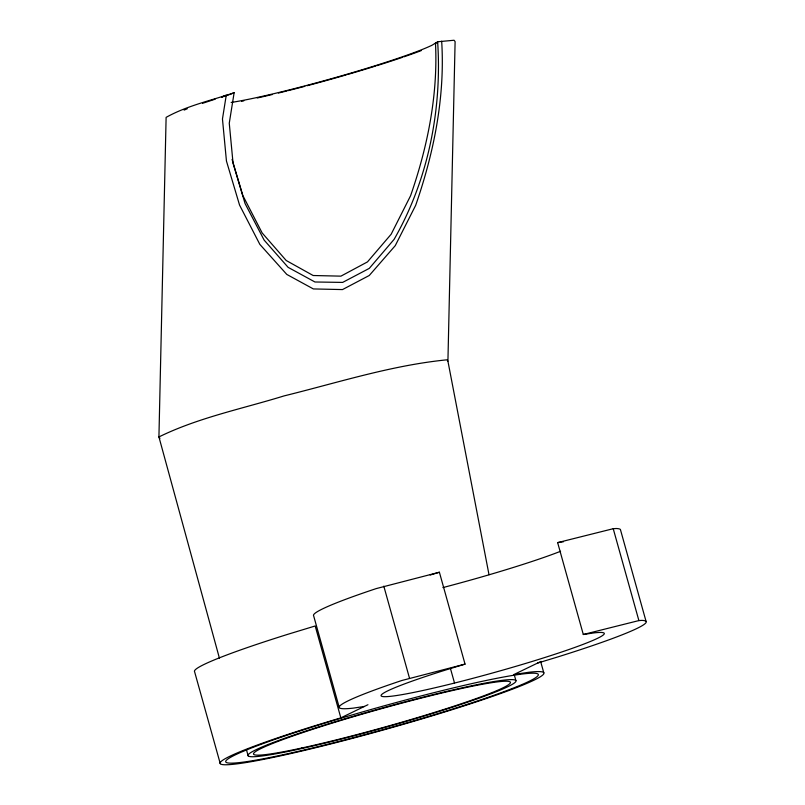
<?xml version="1.0" encoding="UTF-8"?>
<svg xmlns="http://www.w3.org/2000/svg" width="805" height="805" viewBox="0 0 805 805"><rect width="100%" height="100%" fill="white"/><g stroke="black" fill="none" stroke-linecap="round" stroke-linejoin="round"><path stroke-width="1.21" d="M489.007 574.7L447.922 361.193L455.107 41.619L454.09 40.25L437.648 41.769L432.044 45.221A115.91 8.09 -15.6 0 1 337.597 76.948A115.91 8.09 -15.6 0 1 231.156 102.446M219.443 658.259L158.927 436.934L166.112 117.369C187.213 105.596 211.363 100.464 234.124 92.726L229.264 123.215L233.058 163.274L245.072 203.564L264.151 240.121L288.12 267.351L314.956 281.992L342.658 282.404L369.284 268.387L394.098 239.367C428.139 180.028 442.106 109.691 437.648 41.769M541.101 661.368L513.993 674.499L528.734 672.276A168.074 11.723 -15.6 0 1 450.478 710.191A168.074 11.723 -15.6 0 1 235.281 764.076A168.074 11.723 -15.6 0 1 313.548 726.16L340.837 717.859L367.945 704.727M229.506 94.678L234.124 92.726M184.124 110.094L187.253 108.776M202.548 103.322L215.146 99.186M646.073 621.45L620.424 529.569A159.38 11.119 -15.6 0 0 616.157 528.513L613.229 528.704L557.644 542.62L583.303 634.501L593.879 632.911A115.91 8.09 -15.6 0 1 539.903 659.054A115.91 8.09 -15.6 0 1 391.492 696.214A115.91 8.09 -15.6 0 1 445.467 670.072L465.038 664.115L439.389 572.234L376.207 588.596A159.38 11.119 -15.6 0 0 313.638 615.785L339.297 707.676M465.038 664.115L401.866 680.487A159.38 11.119 -15.6 0 0 353.546 708.088L364.393 706.448M228.389 95.02L221.657 97.093L226.265 95.141L222.462 118.989L226.447 161.04L239.548 205.064L259.834 244.368L286.791 274.425L313.356 288.935L342.497 289.579L369.264 275.491L395.265 245.636L415.662 205.345C433.885 152.849 445.185 96.932 441.673 41.206M430.172 575.032L439.389 572.234M537.549 663.089L557.613 656.991A159.38 11.119 -15.6 0 0 641.816 620.393L638.888 620.585L583.303 634.501M557.644 542.62L563.52 541.735M437.497 42.816L435.485 43.098C438.061 94.96 427.576 146.943 410.56 195.786L391.15 234.235L367.472 261.907L340.918 276.145L313.155 275.511L286.208 260.508L262.148 232.947L242.828 195.514L232.071 159.38M447.922 361.193L446.896 359.825C391.532 365.299 337.929 382.637 284.054 395.909C242.245 408.819 198.342 417.594 158.927 436.934L159.943 438.312M613.229 528.704L638.888 620.585M540.729 661.831L543.767 672.718M514.214 674.59L515.884 680.557M450.468 668.542L454.523 683.053M383.804 586.151L409.453 678.031M340.837 717.859L315.188 625.978L287.888 634.28A168.074 11.723 -15.6 0 0 194.599 671.752L220.258 763.633M246.481 749.827L248.141 755.794M560.572 551.284A115.91 8.09 -15.6 0 1 442.901 587.58M421.186 50.635A121.706 8.493 -15.6 0 1 403.778 56.873M402.49 57.316A121.706 8.493 -15.6 0 1 376.68 65.718M375.573 66.06A121.706 8.493 -15.6 0 1 347.488 74.523M346.341 74.855A121.706 8.493 -15.6 0 1 307.198 85.712M304.773 86.356A121.706 8.493 -15.6 0 1 288.17 90.633M287.033 90.915A121.706 8.493 -15.6 0 1 278.409 93.048M272.392 94.497A121.706 8.493 -15.6 0 1 260.961 97.153M259.874 97.395A121.706 8.493 -15.6 0 1 257.278 97.979M243.814 100.836A121.706 8.493 -15.6 0 1 241.57 101.289M284.195 754.506A162.278 11.32 -15.6 0 0 536.533 677.045A162.278 11.32 -15.6 0 0 325.311 722.971A162.278 11.32 -15.6 0 0 284.195 754.506M298.172 749.314A139.094 9.7 -15.6 0 0 514.455 682.922A139.094 9.7 -15.6 0 0 333.411 722.286A139.094 9.7 -15.6 0 0 298.172 749.314M301.664 748.026A133.298 9.298 -15.6 0 0 508.941 684.391A133.298 9.298 -15.6 0 0 335.433 722.115A133.298 9.298 -15.6 0 0 301.664 748.026"/></g></svg>
